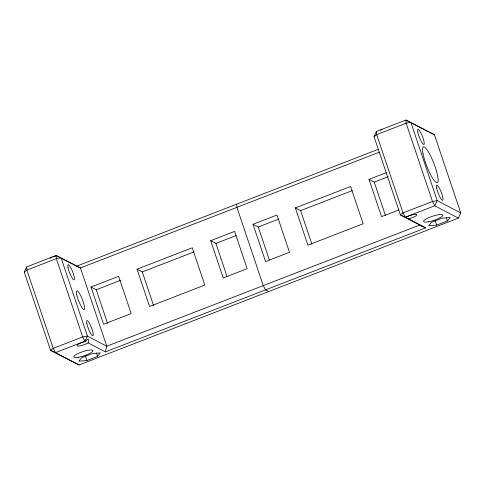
<?xml version="1.0" encoding="UTF-8"?>
<svg xmlns="http://www.w3.org/2000/svg" width="485" height="485" viewBox="0 0 485 485"><rect width="100%" height="100%" fill="white"/><g stroke="black" fill="none" stroke-linecap="round" stroke-linejoin="round"><path stroke-width="0.73" d="M88.106 342.846L88.591 340.622L88.27 339.076L86.912 339.742L85.524 341.495L84.626 341.695A6.444 1.394 -18.6 0 0 77.242 345.878A6.444 1.394 -18.6 0 0 87.53 343.216L88.106 342.846L105.39 351.904L106.773 346.205L80.431 267.932L56.133 255.48L26.675 266.889L24.25 272.043L50.592 350.315L79.073 364.956L458.325 218.111L460.75 212.957L434.408 134.684L405.927 120.044L376.469 131.447L374.044 136.6L400.386 214.873L422.138 226.277M97.624 356.366L100.353 352.904L92.344 353.595L81.607 357.754L78.879 361.216L86.894 360.525L97.624 356.366L96.473 352.934M447.419 220.93L450.141 217.462L442.132 218.159L431.395 222.312L428.673 225.78L436.682 225.082L447.419 220.93L446.261 217.492M24.25 272.043L26.887 270.066L56.339 258.663L61.068 257.784L87.409 336.057L106.773 346.205L419.743 225.022L425.727 227.871L105.39 351.904M374.044 136.6L376.675 134.624L406.133 123.22L410.862 122.341L437.203 200.614L460.75 212.957M405.86 217.456L406.436 217.092A6.444 1.394 -18.6 0 1 416.724 214.431A6.444 1.394 -18.6 0 1 409.34 218.608L408.443 218.808L400.386 214.873L403.017 212.897L432.474 201.493L437.203 200.614L434.778 205.767L405.321 217.177L403.017 212.897L376.675 134.624L376.469 131.447M73.859 264.774L76.539 266.18L378.53 149.247M379.306 152.211L80.431 267.932L76.539 266.18M91.01 287.005L118.625 276.317L131.168 313.589L103.554 324.277L91.01 287.005L96.242 289.751L107.579 323.44M137.037 269.187L192.266 247.799L204.809 285.071L149.58 306.459L137.037 269.187L142.269 271.927L153.606 305.617M210.678 240.675L234.613 231.406L247.156 268.678L223.221 277.947L210.678 240.675L215.91 243.415L227.004 276.389M253.018 224.276L276.953 215.013L289.496 252.285L265.562 261.548L253.018 224.276L258.25 227.022L269.351 259.99M295.365 207.883L350.594 186.495L363.138 223.767L307.908 245.155L295.365 207.883L300.597 210.623L311.934 244.313M398.809 209.956L381.549 216.637L369.006 179.365L386.266 172.684M96.242 289.751L120.407 280.397M142.269 271.927L194.006 251.897M215.91 243.415L236.322 235.51M258.25 227.022L278.669 219.117M300.597 210.623L352.328 190.593M369.006 179.365L374.238 182.111L388.042 176.764M429.474 132.387L434.408 134.684M410.504 122.444L405.927 120.044L406.133 123.22L432.474 201.493L434.778 205.767L458.325 218.111M411.813 123.129L428.164 131.702M408.443 218.808L425.727 227.871M268.696 291.534L265.556 289.891L263.258 285.61L236.916 207.344L236.71 204.161M60.461 257.753L56.133 255.48L56.339 258.663L82.68 336.936L84.984 341.21L85.524 341.495M61.801 258.456L72.52 264.07M79.073 364.956L50.592 350.315L53.229 348.339L82.68 336.936L87.409 336.057L84.984 341.21L55.526 352.613L53.229 348.339L26.887 270.066L26.675 266.889M435.063 220.281L436.682 225.082M374.238 182.111L385.575 215.801M85.275 355.717L86.894 360.525M50.161 258.226A6.044 1.309 -18.6 0 1 51.337 257.626M52.713 257.044A6.044 1.309 -18.6 0 1 54.199 256.517M54.696 256.365A6.044 1.309 -18.6 0 1 55.684 256.086M380.416 130.162A6.044 1.309 -18.6 0 1 381.895 129.634M76.685 294.365A10.07 1.995 68.8 0 0 83.656 309.527A10.07 1.995 68.8 0 0 81.219 296.741A10.07 1.995 68.8 0 0 76.685 294.365M68.009 267.52A8.154 1.613 68.8 0 0 73.653 279.803A8.154 1.613 68.8 0 0 71.677 269.448A8.154 1.613 68.8 0 0 68.009 267.52M86.821 323.428A8.154 1.613 68.8 0 0 92.465 335.711A8.154 1.613 68.8 0 0 90.495 325.356A8.154 1.613 68.8 0 0 86.821 323.428M78.679 357.257A10.07 2.183 -18.6 0 0 92.908 350.679A10.07 2.183 -18.6 0 0 78.431 353.365A10.07 2.183 -18.6 0 0 78.679 357.257M417.797 132.084A8.154 1.613 68.8 0 0 423.447 144.366A8.154 1.613 68.8 0 0 421.471 134.005A8.154 1.613 68.8 0 0 417.797 132.084M436.615 187.992A8.154 1.613 68.8 0 0 442.259 200.275A8.154 1.613 68.8 0 0 440.283 189.914A8.154 1.613 68.8 0 0 436.615 187.992M422.993 153.606A19.236 3.807 68.8 0 0 436.3 182.572A19.236 3.807 68.8 0 0 431.644 158.14A19.236 3.807 68.8 0 0 422.993 153.606M428.473 221.821A10.07 2.183 -18.6 0 0 442.696 215.243A10.07 2.183 -18.6 0 0 428.219 217.929A10.07 2.183 -18.6 0 0 428.473 221.821"/></g></svg>
